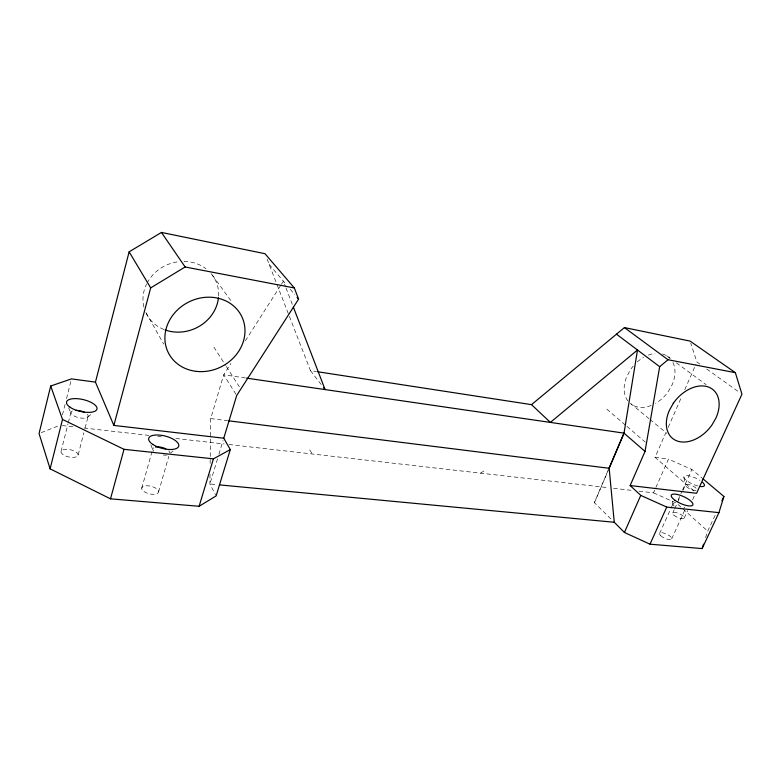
<?xml version="1.0" encoding="UTF-8"?>
<svg xmlns="http://www.w3.org/2000/svg" width="781" height="781" viewBox="0 0 781 781"><rect width="100%" height="100%" fill="white"/><g stroke="black" fill="none" stroke-linecap="round" stroke-linejoin="round"><path stroke-width="0.59" stroke-dasharray="3.9 2.93" d="M210.021 474.301L209.904 483.986L215.595 494.929M210.157 463.397L210.714 418.587L223.708 374.812L230.922 363.497M62.46 414.838L65.37 403.24M66.541 398.603L70.905 381.216M61.035 451.457L68.045 423.81M68.337 422.658L70.964 412.29M78.08 455.186A8.728 3.71 12.1 0 0 65.985 449.29A8.728 3.71 12.1 0 0 64.589 455.557A8.728 3.71 12.1 0 0 78.08 455.186L83.889 432.752M85.109 428.037L88.175 416.224M141.722 488.213L152.754 449.075M158.611 491.825L168.813 456.329M217.528 458.818L209.904 483.986L217.186 484.679M218.914 454.239L223.073 440.513M705.614 537.67L707.713 531.129L715.806 513.8M608.223 470.133L594.351 502.632L611.689 519.716M594.487 502.661L608.204 470.494M693.86 490.937L655.015 457.315L665.744 432.938M668.175 427.392L681.823 396.357M684.752 389.709L695.969 364.219M638.985 491.19L653.492 492.84L668.468 459.121L691.888 469.479L701.953 477.962M659.613 533.413L670.488 509.358M670.986 508.265L672.958 503.891M678.084 499.957L682.028 491.249M682.526 490.156L691.888 469.479M672.744 512.971L674.208 509.729M674.706 508.646L677.156 503.228M677.644 502.144L680.105 496.736M683.053 490.234L685.503 484.816M671.67 538.9L684.654 510.462M684.195 518.135L687.661 510.559M692.62 499.723L694.602 495.388M245.351 340.867L280.769 285.319M281.424 284.294L283.396 281.209L285.563 286.852M87.687 417.044L91.455 414.086M170.346 453.126L173.05 451.086M480.598 473.159L485.118 470.172M41.237 432.664L59.844 425.274M62.255 425.547L74.341 426.924M83.997 428.017L149.23 435.437M157.684 436.403L161.306 436.813M175.793 438.463L224.108 443.95M228.94 444.506L608.76 487.744M613.593 488.301L632.932 490.497M210.714 418.587L227.622 420.695M655.015 457.315L668.468 459.121M245.429 377.975L223.708 374.812L236.721 395.459M289.38 316.393L310.487 370.643L316.49 371.571M653.492 492.84L676.6 503.218L681.94 508.001M699.874 364.102L696.935 362.003L690.755 343.279M706.727 369.003L739.997 392.804M666.759 355.794L670.606 358.616M676.385 362.853L706.229 384.74M630.394 403.289L649.089 418.714M650.017 419.485L666.847 433.367M606.827 409.156L626.059 425.645M626.977 426.426L645.301 442.134M682.828 508.802L707.713 531.129M269.142 264.388L286.432 284.792M290.229 289.263L294.788 294.642M310.487 370.643L321.44 384.848M212.471 275.303L232.299 302.628M213.887 347.154L225.641 365.44M226.295 366.455L239.357 386.771M309.686 449.866L312.283 453.986M145.91 312.498L163.727 344.099M68.611 407.877L71.032 413.237M150.772 444.789L152.959 450.09M267.063 259.048L288.941 315.26M286.002 287.974L292.953 306.045M672.295 501.295L672.949 504.497M683.902 477.318L685.503 485.372M211.055 273.526A38.406 34.774 -23.5 0 1 218.573 296.643M163.932 329.494A38.406 34.774 -23.5 0 1 145.774 312.488M143.899 307.079A38.406 34.774 -23.5 0 1 146.574 284.03M147.072 283.064A38.406 34.774 -23.5 0 1 178.419 261.723M184.004 261.401A38.406 34.774 -23.5 0 1 206.028 268.762M87.404 414.262A8.825 3.505 12.8 0 1 84.485 418.157A8.825 3.505 12.8 0 1 73.394 415.619A8.825 3.505 12.8 0 1 72.545 410.865M674.14 506.098A6.687 2.158 24.4 0 1 676.727 503.54M683.931 507.152A6.687 2.158 24.4 0 1 684.742 508.001M695.949 490.536A6.336 1.933 24.2 0 1 686.694 486.866A6.336 1.933 24.2 0 1 688.998 484.552A6.336 1.933 24.2 0 1 697.062 489.414M672.9 362.482A30.098 21.702 -50.5 0 1 672.187 384.642L668.468 391.31A30.098 21.702 -50.5 0 1 655.532 403.377M651.208 405.466A30.098 21.702 -50.5 0 1 631.009 404.07M627.807 400.858A30.098 21.702 -50.5 0 1 626.752 376.559L630.501 369.677A30.098 21.702 -50.5 0 1 633.264 366.045M637.237 361.984A30.098 21.702 -50.5 0 1 643.515 357.434M648.289 355.16A30.098 21.702 -50.5 0 1 654.986 353.5M662.454 353.998A30.098 21.702 -50.5 0 1 670.293 358.664M167.144 454.952A8.757 3.651 14.4 0 1 163.239 455.059M153.73 451.174A8.757 3.651 14.4 0 1 154.072 447.503M168.784 450.803A8.757 3.651 14.4 0 1 169.799 452.902M697.833 485.987A11.207 3.368 24.1 0 1 683.922 476.576A11.207 3.368 24.1 0 1 699.961 480.393M143.977 491.542A8.65 3.866 13.8 0 0 158.25 492.772A8.65 3.866 13.8 0 0 148.263 485.821A8.65 3.866 13.8 0 0 143.977 491.542M660.765 535.746A6.619 2.304 24.8 0 0 671.24 539.359A6.619 2.304 24.8 0 0 664.904 533.394A6.619 2.304 24.8 0 0 660.765 535.746M673.876 515.109A6.277 2.07 24.5 0 0 683.805 518.555A6.277 2.07 24.5 0 0 677.703 513.039A6.277 2.07 24.5 0 0 673.876 515.109"/><path stroke-width="1.17" d="M702.871 478.733L723.909 496.462L718.94 512.639L702.119 548.574L650.017 544.191L624.419 532.466L614.266 522.274L609.151 468.278L624.019 433.143L637.501 350.005L550.39 422.414L531.51 404.646L317.691 371.756M645.028 451.408L659.672 366.699L668.028 359.738L735.36 372.674L741.95 394.2L696.564 493.28L630.15 485.548L645.028 451.408L624.019 433.143L246.64 378.15M95.448 382.114L71.481 378.892L50.697 386.029L39.05 433.543L50.101 468.844L110.511 498.834L199.116 506.283L216.112 495.925L230.297 449.602L223.766 438.219L236.721 395.459L298.586 299.123L294.339 287.955L264.993 253.708L161.452 232.426L129.138 251.833L95.448 382.114L113.86 425.42L223.766 438.219M50.101 468.844L62.519 419.446L50.697 386.029M113.86 425.42L150.684 287.896L185.136 266.975L294.339 287.955M110.511 498.834L124.023 449.329L62.519 419.446M199.116 506.283L213.438 458.847L230.297 449.602M702.119 548.574L703.515 544.211M608.702 469.01L624.019 433.143M624.419 532.466L640.762 495.379L630.15 485.548M650.017 544.191L666.74 507.084L718.94 512.639M721.888 500.797L723.909 496.462M531.51 404.646L624.419 327.59L690.033 341.082L735.36 372.674M219.617 484.903L614.266 522.274M124.023 449.329L213.438 458.847M228.823 420.842L609.151 468.278M640.762 495.379L666.74 507.084M624.419 327.59L668.028 359.738M616.473 334.18L659.672 366.699M297.063 297.327L298.586 299.123M323.627 387.688L325.091 389.582L293.383 307.167M161.452 232.426L185.136 266.975M129.138 251.833L150.684 287.896M218.465 297.795A38.406 34.774 -23.5 0 1 165.035 329.914M75.991 410.347A8.825 3.505 12.8 0 1 84.553 412.309M155.487 447.054A8.757 3.651 14.4 0 1 165.777 448.772M702.519 482.297A11.207 3.368 24.1 0 1 700.225 486.485M673.349 403.24L669.327 410.425A31.67 21.956 -50 0 0 677.449 441.08A31.67 21.956 -50 0 0 711.96 424.971L715.943 418.02A31.67 21.956 -50 0 0 708.113 386.917A31.67 21.956 -50 0 0 673.349 403.24M196.421 371.385A40.934 36.238 -26.5 0 0 243.096 319.712A40.934 36.238 -26.5 0 0 175.315 312.166A40.934 36.238 -26.5 0 0 196.421 371.385M152.861 444.448A15.493 6.346 14.5 0 0 178.234 447.142A15.493 6.346 14.5 0 0 160.134 435.144A15.493 6.346 14.5 0 0 152.861 444.448M70.134 407.291A15.62 6.092 13 0 0 96.17 410.376A15.62 6.092 13 0 0 79.008 398.847A15.62 6.092 13 0 0 70.134 407.291M675.038 500.338A11.822 3.759 24.3 0 0 692.786 505.024A11.822 3.759 24.3 0 0 678.406 494.724A11.822 3.759 24.3 0 0 675.038 500.338"/></g></svg>
